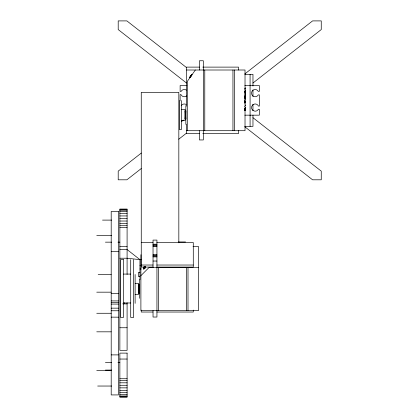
<?xml version="1.0" encoding="UTF-8"?>
<svg xmlns="http://www.w3.org/2000/svg" width="418" height="418" viewBox="0 0 418 418"><rect width="100%" height="100%" fill="white"/><g stroke="black" fill="none" stroke-linecap="round" stroke-linejoin="round"><path stroke-width="0.63" d="M145.636 266.841L145.177 268.058L144.9 267.896L145.14 266.94M143.907 268.518L144.111 267.672L143.834 267.51L143.708 268.638L144.492 266.867L143.536 267.807L143.452 268.884A1.035 0.423 -63.5 0 0 143.651 269.03L144.288 268.361L144.727 266.862M143.698 268.555L144.111 267.672M145.349 266.945L144.9 267.917M144.67 267.254L143.991 268.779M245.22 92.995L245.303 91.688L244.661 91.077L245.502 91.688L245.418 92.995C244.185 93.371 245.669 91.845 244.718 91.547M245.209 97.937L245.126 96.25A1.014 0.826 -90 0 0 244.702 95.983M245.157 102.917L245.35 101.574L244.718 100.722M245.157 110.477L245.126 108.56M145.177 268.058L145.401 266.877M245.032 97.906L245.23 96.809L244.702 96.406M245.042 92.963L245.225 91.882L244.666 91.5M244.718 102.885L244.938 101.339M244.917 110.477L245.23 109.129L244.671 108.743M189.798 77.278L191.752 74.514M195.358 70.005L187.29 81.421L187.29 130.703M145.109 266.883L144.571 268.497L143.928 269.166A1.035 0.423 -63.5 0 1 143.729 269.02M244.744 88.747C245.716 86.782 245.246 89.426 245.518 87.979M143.724 267.217L143.724 267.635L143.447 267.494L144.2 266.741M140.897 275.655L148.965 267.577L198.628 267.577M244.812 89.227L245.518 88.538M141.31 153.056L118.205 171.134L118.205 179.808L126.879 179.808L141.253 168.559M181.355 121.716L183.408 120.107M244.812 73.939L312.586 20.9L321.254 20.9L321.254 29.573L252.968 83.01M178.732 139.225L186.433 133.196M244.671 101.177L245.23 101.564L244.917 102.917M199.496 67.115L186.491 67.115L186.491 106.209M202.751 67.115L238.516 67.115L238.516 70.005M186.491 70.005L245.021 70.005L245.021 130.703L186.491 130.703M244.943 74.341L252.968 74.341L252.968 86.045M186.914 85.538L180.132 85.538L180.132 91.427L181.172 91.427L181.355 91.067A3.61 3.61 0 0 1 183.68 89.572L184.625 89.525A3.61 3.61 0 0 1 186.386 90.163M244.859 85.538L259.327 85.538L259.327 91.375L258.267 91.323A3.61 3.61 0 0 0 252.817 90.361A3.61 3.61 0 0 0 252.817 95.894A3.61 3.61 0 0 0 258.267 94.933L259.327 94.86L259.327 106.146L258.408 106.041A3.61 3.61 0 0 0 255.44 103.977L254.494 104.025A3.61 3.61 0 0 0 254.839 111.183L255.779 111.136A3.61 3.61 0 0 0 258.105 109.641L258.287 109.281L259.327 109.281L259.327 115.169L244.859 115.169M245.047 93.632L245.518 93.632L245.518 95.215L245.047 95.215M245.047 94.207L245.246 93.632M245.047 94.625L245.246 95.215M244.603 98.648L245.518 98.648L245.518 99.066L244.603 99.066M244.718 102.917L245.356 102.917L245.565 101.846L245.324 100.999L244.76 100.701M181.511 109.573L185.122 109.573L185.122 120.4L181.511 120.4M244.917 110.446L244.938 108.899M244.718 110.477L245.356 110.477L245.565 109.411L245.324 108.56L244.718 108.288M185.122 110.89L185.843 110.869M185.122 110.958L185.843 110.948M185.122 111.01L185.843 111.01M185.122 111.063L185.843 111.094M185.122 111.272L185.843 111.272M185.122 111.423L185.843 111.423M185.122 111.507L185.843 111.569M185.122 111.836L185.843 111.836M185.122 112.076L185.843 112.076M185.122 112.191L185.843 112.191M185.122 112.285L185.843 112.285M185.122 112.614L185.843 112.614M185.122 112.928L185.843 112.928M185.122 113.059L185.843 113.059M185.122 113.179L185.843 113.179M185.122 113.555L185.843 113.555M185.122 113.921L185.843 113.921M185.122 114.062L185.843 114.062M185.122 114.198L185.843 114.198M185.122 114.595L185.843 114.595M185.122 114.987L185.843 114.987M185.122 115.128L185.843 115.128M185.122 115.269L185.843 115.269M185.122 115.661L185.843 115.661M185.122 116.052L185.843 116.052M185.122 116.188L185.843 116.188M185.122 116.324L185.843 116.324M185.122 116.679L185.843 116.679M185.122 117.05L185.843 117.05M185.122 117.16L185.843 117.16M185.122 117.286L185.843 117.286M185.122 117.583L185.843 117.583M185.122 117.902L185.843 117.902M185.122 117.986L185.843 117.986M185.122 118.095L185.843 118.095M185.122 118.315L185.843 118.315M185.122 118.607L185.843 118.555M185.122 118.686L185.843 118.686M185.122 118.816L185.843 118.816M185.122 119.109L185.843 119.088M244.943 126.367L252.968 126.367L252.968 115.128M199.496 133.593L186.491 133.593L186.491 124.177M202.751 133.593L238.516 133.593L238.516 130.332M119.867 209.324L127.093 209.324M119.867 210.223L127.093 210.223M119.867 211.691L127.093 211.691M119.867 213.635L127.093 213.635M119.867 215.939L127.093 215.939M119.867 218.457L127.093 218.457M102.525 220.103L111.7 220.103M119.867 221.028L127.093 221.028M119.867 223.499L127.093 223.499M119.867 225.71L127.093 225.71M119.867 227.523L127.093 227.523M96.746 235.475L111.7 235.439M178.381 241.959L185.545 241.959M105.414 242.158L111.7 242.158M117.98 242.158L119.867 242.158M141.258 242.544L152.962 242.544M156.865 242.544L193.283 242.544L193.283 267.071L156.865 267.071M153.035 244.216L156.938 244.216M153.035 244.953L156.938 244.953M153.035 245.862L156.938 245.862M119.867 246.563L127.093 246.563M193.006 246.63L198.628 246.63L198.628 310.501L140.897 310.501L140.897 254.703M153.035 246.683L156.938 246.683M119.867 249.546L127.093 249.546L139.952 259.662L141.253 259.662M111.198 251.5L118.425 251.5M153.035 254.661L156.938 254.661M153.035 255.288L156.938 255.288M153.035 256.103L156.938 256.103M153.035 256.877L156.938 256.877M119.867 258.219L127.093 258.219L139.952 259.662L139.952 279.804M153.035 261.041L156.938 261.041M141.258 265.028L152.962 265.028M156.865 265.028L193.283 265.028M139.957 265.498L141.253 265.498M152.962 267.071L141.258 267.071L141.258 92.326L178.831 92.326L178.831 242.801M139.957 268.983L141.253 268.983M139.952 272.306L138.51 272.306L138.51 276.643L139.952 276.643M123.482 274.077L130.709 274.077M98.188 274.474L111.198 274.474M135.119 283.498L138.734 283.498L138.734 294.324L135.119 294.324M138.734 284.846L139.455 284.794M138.734 284.883L139.455 284.935M138.734 284.987L139.455 285.019M138.734 285.196L139.455 285.196M138.734 285.348L139.455 285.348M138.734 285.431L139.455 285.431M138.734 285.494L139.455 285.494M138.734 285.76L139.455 285.76M138.734 286.001L139.455 286.001M138.734 286.116L139.455 286.116M138.734 286.21L139.455 286.21M138.734 286.539L139.455 286.539M138.734 286.852L139.455 286.852M138.734 286.983L139.455 286.983M138.734 287.103L139.455 287.103M138.734 287.48L139.455 287.48M138.734 287.845L139.455 287.845M138.734 287.986L139.455 287.986M138.734 288.122L139.455 288.122M138.734 288.519L139.455 288.519M138.734 288.911L139.455 288.911M138.734 289.052L139.455 289.052M138.734 289.199L139.455 289.199M138.734 289.585L139.455 289.585M138.734 289.977L139.455 289.977M138.734 290.113L139.455 290.113M138.734 290.249L139.455 290.249M138.734 290.604L139.455 290.604M138.734 290.975L139.455 290.975M138.734 291.085L139.455 291.085M138.734 291.21L139.455 291.21M138.734 291.508L139.455 291.508M138.734 291.827L139.455 291.827M138.734 291.91L139.455 291.91M138.734 292.02L139.455 292.02M96.746 292.172L111.198 292.172M138.734 292.239L139.455 292.239M138.734 292.48L139.455 292.532M138.734 292.616L139.455 292.616M138.734 292.741L139.455 292.741M138.734 292.809L139.455 292.893M138.734 292.955L139.455 292.908M138.734 293.013L139.455 292.981M111.198 293.509L118.425 293.509M111.198 300.913L118.425 300.913M111.198 302.564L118.425 302.564M123.482 302.982L130.709 302.982M122.876 303.902L127.093 303.902M111.198 304.085L118.425 304.085M111.198 308.16L118.425 308.16M111.198 310.762L118.425 310.762M152.962 312.032L141.258 312.032L141.258 310.104M156.865 312.032L193.283 312.032L193.283 310.104M96.746 313.27L111.198 313.27M111.198 317.131L118.425 317.178M119.867 327.749L127.093 327.749M96.746 331.824L111.198 331.824M111.198 354.892L118.425 354.892M119.867 359.046L127.093 359.046M105.414 362.479L111.7 362.479M117.98 362.479L119.867 362.479M105.414 370.071L111.7 370.071M96.746 370.327L111.198 370.327M119.867 378.729L127.093 378.729M119.867 380.573L127.093 380.573M119.867 382.804L127.093 382.804M119.867 385.281L127.093 385.281M97.681 386.039L111.7 386.039M119.867 387.857L127.093 387.857M119.867 390.365L127.093 390.365M119.867 392.648L127.093 392.648M119.867 394.571L127.093 394.571M119.867 396.008L127.093 396.008M119.867 396.865L127.093 396.865M244.729 95.962L244.901 95.983A1.014 0.826 -90 0 1 245.324 96.25L245.408 97.937C244.169 98.303 245.664 96.798 244.744 96.453M145.213 267.604L145.49 267.745M143.536 267.807L143.813 267.948M191.716 74.571L191.993 74.765M191.648 74.665L191.914 74.874M191.601 74.728L191.883 74.927M191.522 74.838L191.799 75.036M191.381 75.041L191.653 75.25M191.287 75.172L191.569 75.365M191.198 75.297L191.475 75.496M191.068 75.48L191.35 75.679M191.005 75.569L191.287 75.768M190.969 75.627L191.245 75.82M190.895 75.726L191.178 75.919M190.869 75.768L191.146 75.966M190.671 76.045L190.953 76.243M190.592 76.154L190.869 76.353M190.556 76.207L190.838 76.405M190.221 76.677L190.504 76.875M190.133 76.807L190.415 77.001M190.091 76.865L190.378 77.053M190.059 76.912L190.331 77.121M189.924 77.1L190.195 77.314M189.829 77.236L190.112 77.429M252.968 117.698L321.254 171.134L321.254 179.808L312.586 179.808L244.812 126.769M186.433 67.512L126.879 20.9L118.205 20.9L118.205 29.573L186.491 83.01M252.968 89.948L252.968 96.501M252.968 104.207L252.968 110.76M250.079 74.341L250.079 115.169M250.079 115.311L250.079 126.367M245.319 93.632L245.319 95.215M245.319 98.648L245.319 99.066M244.786 106.318L244.786 106.58M234.399 70.005L234.399 130.703M232.951 70.005L232.951 130.703M204.773 70.005L204.773 130.703M199.428 70.005L199.428 60.756L203.331 60.756L203.331 139.952L199.428 139.952L199.428 130.703M188.006 267.577L188.006 310.501M186.559 267.577L186.559 310.501M185.843 105.597L185.843 124.381M181.511 100.534L181.511 129.439L179.343 129.439L179.343 100.534M180.132 100.832L180.132 94.562L181.057 94.667A3.61 3.61 0 0 0 184.024 96.73L184.965 96.683A3.61 3.61 0 0 0 186.658 95.889M158.385 267.577L158.385 310.501M153.035 267.577L153.035 240.089L156.938 240.089L156.938 317.037L153.035 317.037L153.035 310.501M143.447 267.076L143.447 267.494M139.455 279.522L139.455 298.306M135.119 274.464L135.119 303.363M133.598 259.625L133.598 317.434L130.709 317.434L130.709 259.625M127.093 274.469L127.093 209.052L119.867 209.052L119.867 350.326L127.093 350.326L127.093 302.736M124.35 302.736A0.867 0.867 0 0 1 123.049 303.484M181.193 105.775A3.61 3.61 0 0 1 186.13 104.453M245.518 90.063L245.319 90.497L245.518 90.063M245.518 105.038L245.319 105.472L245.518 105.038M245.518 107.421L245.319 107.823L245.518 107.421M185.843 118.968L185.122 118.968L185.843 119.031M118.425 211.466L111.198 211.466L111.198 394.926L118.425 394.926L118.425 211.466M123.482 259.625L120.593 259.625L120.593 317.434L123.482 317.434L123.482 259.625M127.093 353.111L119.867 353.111L119.867 397.1L127.093 397.1L127.093 353.111"/></g></svg>
